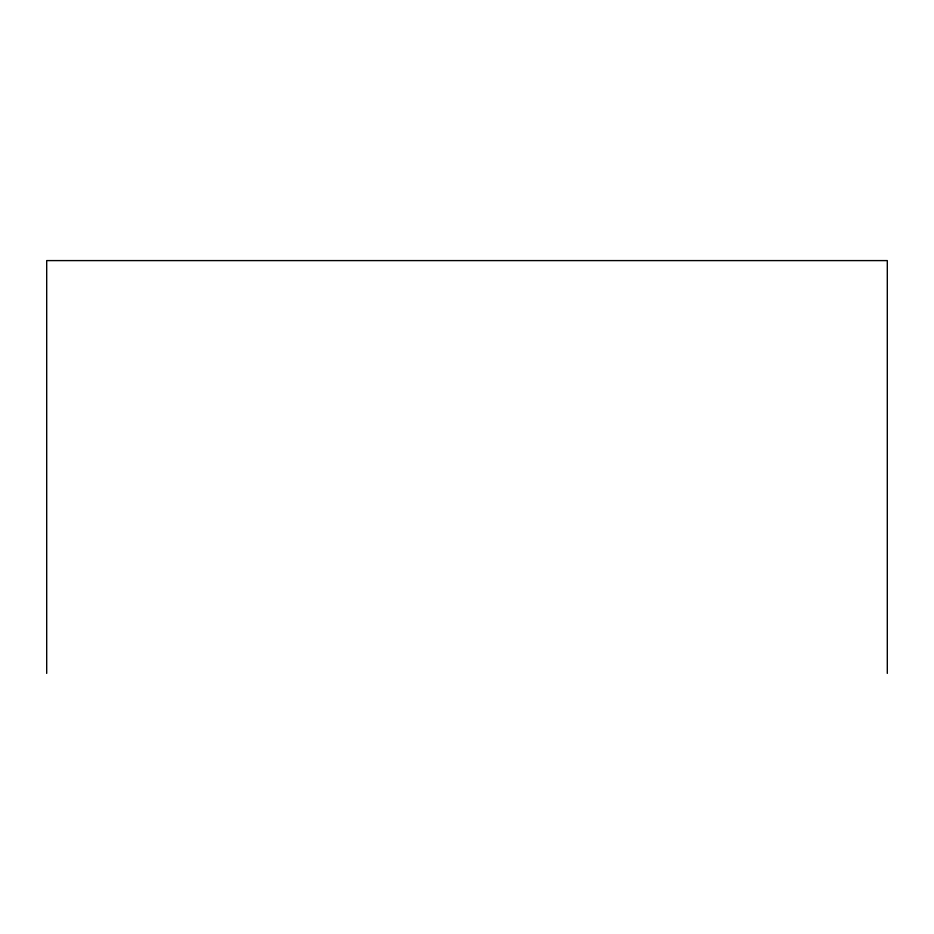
<?xml version="1.0" encoding="UTF-8"?>
<svg xmlns="http://www.w3.org/2000/svg" width="934" height="934" viewBox="0 0 934 934"><rect width="100%" height="100%" fill="white"/><g stroke="black" fill="none" stroke-linecap="round" stroke-linejoin="round"><path stroke-width="1.4" d="M887.3 673.402L887.3 260.598L46.7 260.598L46.7 673.402"/></g></svg>
